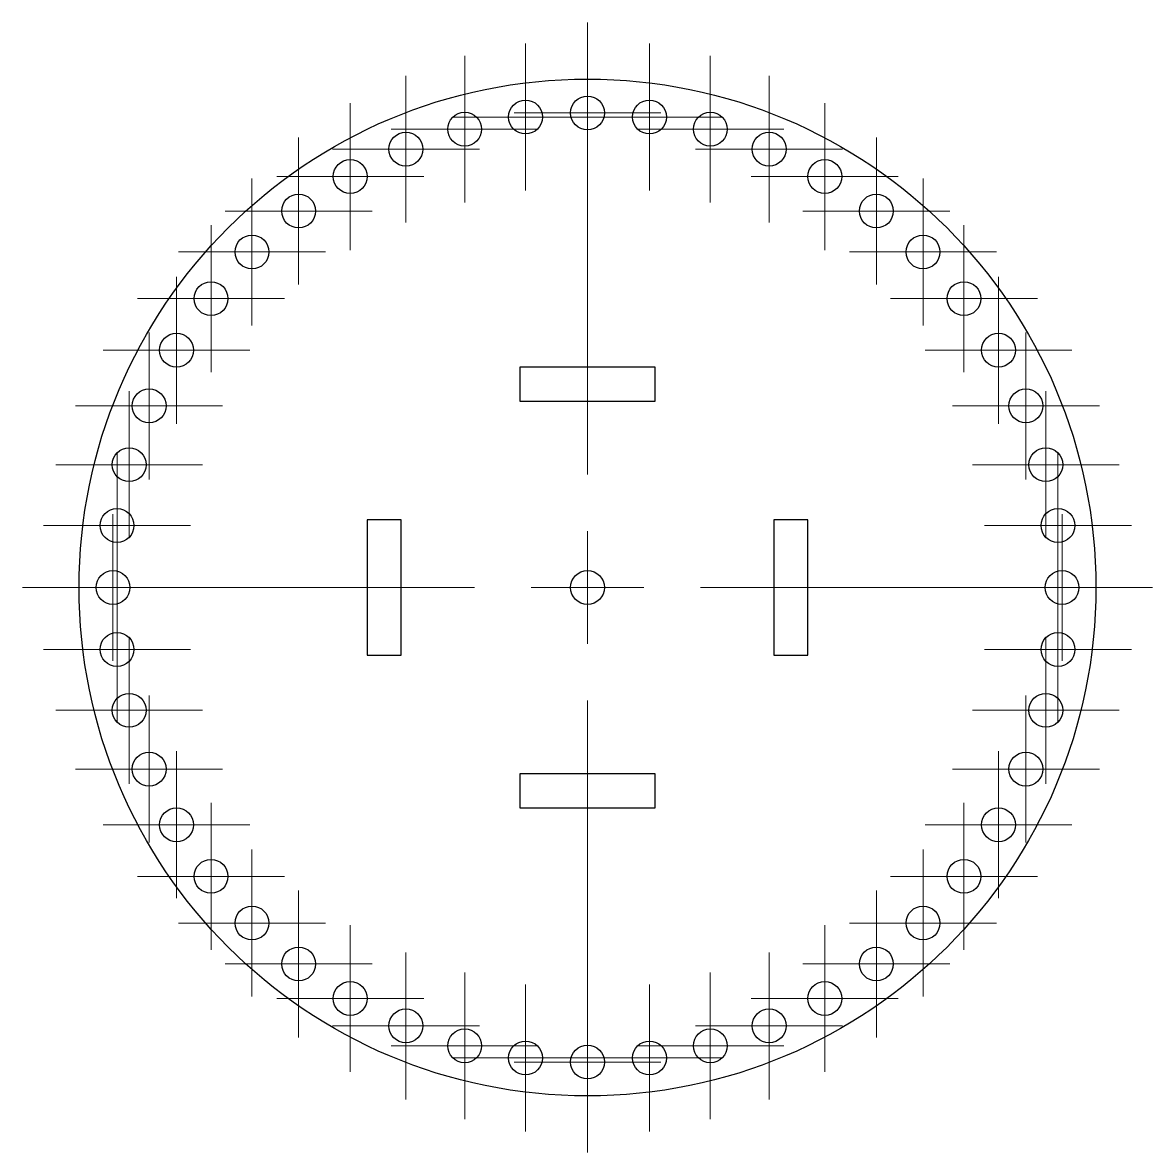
# Model space of a CAD drawing. Header units: millimetres. Extents: x 0 to 415, y 0 to 292.
# Drawn here: x 105.7 to 155.7, y 145.6 to 195.6 of the extents above; entities that cross this region are included whole.
import ezdxf

# ---------------------------------------------------------------- set-up
doc = ezdxf.new("R2010")
doc.units = ezdxf.units.MM

# ---------------------------------------------------------------- blocks, each defined once
blk = doc.blocks.new('SW_CENTERMARKSYMBOL_17')
at = {"color": 0, "linetype": 'Continuous', "lineweight": 18}
for p, q in [((0, 5), (0, 25)), ((0, 0), (0, 2.5)), ((-5, 0), (-25, 0)), ((0, 0), (-2.5, 0)), ((0, 0), (0, -2.5)), ((0, 0), (2.5, 0)), ((5, 0), (25, 0)), ((0, -5), (0, -25))]:
    blk.add_line(p, q, dxfattribs=at)
blk = doc.blocks.new('SW_CENTERMARKSYMBOL_18')
at = {"color": 0, "linetype": 'Continuous', "lineweight": 18}
for p, q in [((0, 2.5), (0, 3.25)), ((0, 0), (0, 2.5)), ((-2.5, 0), (-3.25, 0)), ((0, 0), (-2.5, 0)), ((0, 0), (0, -2.5)), ((0, 0), (2.5, 0)), ((2.5, 0), (3.25, 0)), ((0, -2.5), (0, -3.25))]:
    blk.add_line(p, q, dxfattribs=at)
blk = doc.blocks.new('SW_CENTERMARKSYMBOL_19')
at = {"color": 0, "linetype": 'Continuous', "lineweight": 18}
for p, q in [((0, 2.5), (0, 3.25)), ((0, 0), (0, 2.5)), ((-2.5, 0), (-3.25, 0)), ((0, 0), (-2.5, 0)), ((0, 0), (0, -2.5)), ((0, 0), (2.5, 0)), ((2.5, 0), (3.25, 0)), ((0, -2.5), (0, -3.25))]:
    blk.add_line(p, q, dxfattribs=at)
blk = doc.blocks.new('SW_CENTERMARKSYMBOL_20')
at = {"color": 0, "linetype": 'Continuous', "lineweight": 18}
for p, q in [((0, 2.5), (0, 3.25)), ((0, 0), (0, 2.5)), ((-2.5, 0), (-3.25, 0)), ((0, 0), (-2.5, 0)), ((0, 0), (0, -2.5)), ((0, 0), (2.5, 0)), ((2.5, 0), (3.25, 0)), ((0, -2.5), (0, -3.25))]:
    blk.add_line(p, q, dxfattribs=at)
blk = doc.blocks.new('SW_CENTERMARKSYMBOL_21')
at = {"color": 0, "linetype": 'Continuous', "lineweight": 18}
for p, q in [((0, 2.5), (0, 3.25)), ((0, 0), (0, 2.5)), ((-2.5, 0), (-3.25, 0)), ((0, 0), (-2.5, 0)), ((0, 0), (0, -2.5)), ((0, 0), (2.5, 0)), ((2.5, 0), (3.25, 0)), ((0, -2.5), (0, -3.25))]:
    blk.add_line(p, q, dxfattribs=at)
blk = doc.blocks.new('SW_CENTERMARKSYMBOL_22')
at = {"color": 0, "linetype": 'Continuous', "lineweight": 18}
for p, q in [((0, 2.5), (0, 3.25)), ((0, 0), (0, 2.5)), ((-2.5, 0), (-3.25, 0)), ((0, 0), (-2.5, 0)), ((0, 0), (0, -2.5)), ((0, 0), (2.5, 0)), ((2.5, 0), (3.25, 0)), ((0, -2.5), (0, -3.25))]:
    blk.add_line(p, q, dxfattribs=at)
blk = doc.blocks.new('SW_CENTERMARKSYMBOL_23')
at = {"color": 0, "linetype": 'Continuous', "lineweight": 18}
for p, q in [((0, 2.5), (0, 3.25)), ((0, 0), (0, 2.5)), ((-2.5, 0), (-3.25, 0)), ((0, 0), (-2.5, 0)), ((0, 0), (0, -2.5)), ((0, 0), (2.5, 0)), ((2.5, 0), (3.25, 0)), ((0, -2.5), (0, -3.25))]:
    blk.add_line(p, q, dxfattribs=at)
blk = doc.blocks.new('SW_CENTERMARKSYMBOL_24')
at = {"color": 0, "linetype": 'Continuous', "lineweight": 18}
for p, q in [((0, 2.5), (0, 3.25)), ((0, 0), (0, 2.5)), ((-2.5, 0), (-3.25, 0)), ((0, 0), (-2.5, 0)), ((0, 0), (0, -2.5)), ((0, 0), (2.5, 0)), ((2.5, 0), (3.25, 0)), ((0, -2.5), (0, -3.25))]:
    blk.add_line(p, q, dxfattribs=at)
blk = doc.blocks.new('SW_CENTERMARKSYMBOL_25')
at = {"color": 0, "linetype": 'Continuous', "lineweight": 18}
for p, q in [((0, 2.5), (0, 3.25)), ((0, 0), (0, 2.5)), ((-2.5, 0), (-3.25, 0)), ((0, 0), (-2.5, 0)), ((0, 0), (0, -2.5)), ((0, 0), (2.5, 0)), ((2.5, 0), (3.25, 0)), ((0, -2.5), (0, -3.25))]:
    blk.add_line(p, q, dxfattribs=at)
blk = doc.blocks.new('SW_CENTERMARKSYMBOL_26')
at = {"color": 0, "linetype": 'Continuous', "lineweight": 18}
for p, q in [((0, 2.5), (0, 3.25)), ((0, 0), (0, 2.5)), ((-2.5, 0), (-3.25, 0)), ((0, 0), (-2.5, 0)), ((0, 0), (0, -2.5)), ((0, 0), (2.5, 0)), ((2.5, 0), (3.25, 0)), ((0, -2.5), (0, -3.25))]:
    blk.add_line(p, q, dxfattribs=at)
blk = doc.blocks.new('SW_CENTERMARKSYMBOL_27')
at = {"color": 0, "linetype": 'Continuous', "lineweight": 18}
for p, q in [((0, 2.5), (0, 3.25)), ((0, 0), (0, 2.5)), ((-2.5, 0), (-3.25, 0)), ((0, 0), (-2.5, 0)), ((0, 0), (0, -2.5)), ((0, 0), (2.5, 0)), ((2.5, 0), (3.25, 0)), ((0, -2.5), (0, -3.25))]:
    blk.add_line(p, q, dxfattribs=at)
blk = doc.blocks.new('SW_CENTERMARKSYMBOL_28')
at = {"color": 0, "linetype": 'Continuous', "lineweight": 18}
for p, q in [((0, 2.5), (0, 3.25)), ((0, 0), (0, 2.5)), ((-2.5, 0), (-3.25, 0)), ((0, 0), (-2.5, 0)), ((0, 0), (0, -2.5)), ((0, 0), (2.5, 0)), ((2.5, 0), (3.25, 0)), ((0, -2.5), (0, -3.25))]:
    blk.add_line(p, q, dxfattribs=at)
blk = doc.blocks.new('SW_CENTERMARKSYMBOL_29')
at = {"color": 0, "linetype": 'Continuous', "lineweight": 18}
for p, q in [((0, 2.5), (0, 3.25)), ((0, 0), (0, 2.5)), ((-2.5, 0), (-3.25, 0)), ((0, 0), (-2.5, 0)), ((0, 0), (0, -2.5)), ((0, 0), (2.5, 0)), ((2.5, 0), (3.25, 0)), ((0, -2.5), (0, -3.25))]:
    blk.add_line(p, q, dxfattribs=at)
blk = doc.blocks.new('SW_CENTERMARKSYMBOL_30')
at = {"color": 0, "linetype": 'Continuous', "lineweight": 18}
for p, q in [((0, 2.5), (0, 3.25)), ((0, 0), (0, 2.5)), ((-2.5, 0), (-3.25, 0)), ((0, 0), (-2.5, 0)), ((0, 0), (0, -2.5)), ((0, 0), (2.5, 0)), ((2.5, 0), (3.25, 0)), ((0, -2.5), (0, -3.25))]:
    blk.add_line(p, q, dxfattribs=at)
blk = doc.blocks.new('SW_CENTERMARKSYMBOL_31')
at = {"color": 0, "linetype": 'Continuous', "lineweight": 18}
for p, q in [((0, 2.5), (0, 3.25)), ((0, 0), (0, 2.5)), ((-2.5, 0), (-3.25, 0)), ((0, 0), (-2.5, 0)), ((0, 0), (0, -2.5)), ((0, 0), (2.5, 0)), ((2.5, 0), (3.25, 0)), ((0, -2.5), (0, -3.25))]:
    blk.add_line(p, q, dxfattribs=at)
blk = doc.blocks.new('SW_CENTERMARKSYMBOL_32')
at = {"color": 0, "linetype": 'Continuous', "lineweight": 18}
for p, q in [((0, 2.5), (0, 3.25)), ((0, 0), (0, 2.5)), ((-2.5, 0), (-3.25, 0)), ((0, 0), (-2.5, 0)), ((0, 0), (0, -2.5)), ((0, 0), (2.5, 0)), ((2.5, 0), (3.25, 0)), ((0, -2.5), (0, -3.25))]:
    blk.add_line(p, q, dxfattribs=at)
blk = doc.blocks.new('SW_CENTERMARKSYMBOL_33')
at = {"color": 0, "linetype": 'Continuous', "lineweight": 18}
for p, q in [((0, 2.5), (0, 3.25)), ((0, 0), (0, 2.5)), ((-2.5, 0), (-3.25, 0)), ((0, 0), (-2.5, 0)), ((0, 0), (0, -2.5)), ((0, 0), (2.5, 0)), ((2.5, 0), (3.25, 0)), ((0, -2.5), (0, -3.25))]:
    blk.add_line(p, q, dxfattribs=at)
blk = doc.blocks.new('SW_CENTERMARKSYMBOL_34')
at = {"color": 0, "linetype": 'Continuous', "lineweight": 18}
for p, q in [((0, 2.5), (0, 3.25)), ((0, 0), (0, 2.5)), ((-2.5, 0), (-3.25, 0)), ((0, 0), (-2.5, 0)), ((0, 0), (0, -2.5)), ((0, 0), (2.5, 0)), ((2.5, 0), (3.25, 0)), ((0, -2.5), (0, -3.25))]:
    blk.add_line(p, q, dxfattribs=at)
blk = doc.blocks.new('SW_CENTERMARKSYMBOL_35')
at = {"color": 0, "linetype": 'Continuous', "lineweight": 18}
for p, q in [((0, 2.5), (0, 3.25)), ((0, 0), (0, 2.5)), ((-2.5, 0), (-3.25, 0)), ((0, 0), (-2.5, 0)), ((0, 0), (0, -2.5)), ((0, 0), (2.5, 0)), ((2.5, 0), (3.25, 0)), ((0, -2.5), (0, -3.25))]:
    blk.add_line(p, q, dxfattribs=at)
blk = doc.blocks.new('SW_CENTERMARKSYMBOL_36')
at = {"color": 0, "linetype": 'Continuous', "lineweight": 18}
for p, q in [((0, 2.5), (0, 3.25)), ((0, 0), (0, 2.5)), ((-2.5, 0), (-3.25, 0)), ((0, 0), (-2.5, 0)), ((0, 0), (0, -2.5)), ((0, 0), (2.5, 0)), ((2.5, 0), (3.25, 0)), ((0, -2.5), (0, -3.25))]:
    blk.add_line(p, q, dxfattribs=at)
blk = doc.blocks.new('SW_CENTERMARKSYMBOL_37')
at = {"color": 0, "linetype": 'Continuous', "lineweight": 18}
for p, q in [((0, 2.5), (0, 3.25)), ((0, 0), (0, 2.5)), ((-2.5, 0), (-3.25, 0)), ((0, 0), (-2.5, 0)), ((0, 0), (0, -2.5)), ((0, 0), (2.5, 0)), ((2.5, 0), (3.25, 0)), ((0, -2.5), (0, -3.25))]:
    blk.add_line(p, q, dxfattribs=at)
blk = doc.blocks.new('SW_CENTERMARKSYMBOL_38')
at = {"color": 0, "linetype": 'Continuous', "lineweight": 18}
for p, q in [((0, 2.5), (0, 3.25)), ((0, 0), (0, 2.5)), ((-2.5, 0), (-3.25, 0)), ((0, 0), (-2.5, 0)), ((0, 0), (0, -2.5)), ((0, 0), (2.5, 0)), ((2.5, 0), (3.25, 0)), ((0, -2.5), (0, -3.25))]:
    blk.add_line(p, q, dxfattribs=at)
blk = doc.blocks.new('SW_CENTERMARKSYMBOL_39')
at = {"color": 0, "linetype": 'Continuous', "lineweight": 18}
for p, q in [((0, 2.5), (0, 3.25)), ((0, 0), (0, 2.5)), ((-2.5, 0), (-3.25, 0)), ((0, 0), (-2.5, 0)), ((0, 0), (0, -2.5)), ((0, 0), (2.5, 0)), ((2.5, 0), (3.25, 0)), ((0, -2.5), (0, -3.25))]:
    blk.add_line(p, q, dxfattribs=at)
blk = doc.blocks.new('SW_CENTERMARKSYMBOL_40')
at = {"color": 0, "linetype": 'Continuous', "lineweight": 18}
for p, q in [((0, 2.5), (0, 3.25)), ((0, 0), (0, 2.5)), ((-2.5, 0), (-3.25, 0)), ((0, 0), (-2.5, 0)), ((0, 0), (0, -2.5)), ((0, 0), (2.5, 0)), ((2.5, 0), (3.25, 0)), ((0, -2.5), (0, -3.25))]:
    blk.add_line(p, q, dxfattribs=at)
blk = doc.blocks.new('SW_CENTERMARKSYMBOL_41')
at = {"color": 0, "linetype": 'Continuous', "lineweight": 18}
for p, q in [((0, 2.5), (0, 3.25)), ((0, 0), (0, 2.5)), ((-2.5, 0), (-3.25, 0)), ((0, 0), (-2.5, 0)), ((0, 0), (0, -2.5)), ((0, 0), (2.5, 0)), ((2.5, 0), (3.25, 0)), ((0, -2.5), (0, -3.25))]:
    blk.add_line(p, q, dxfattribs=at)
blk = doc.blocks.new('SW_CENTERMARKSYMBOL_42')
at = {"color": 0, "linetype": 'Continuous', "lineweight": 18}
for p, q in [((0, 2.5), (0, 3.25)), ((0, 0), (0, 2.5)), ((-2.5, 0), (-3.25, 0)), ((0, 0), (-2.5, 0)), ((0, 0), (0, -2.5)), ((0, 0), (2.5, 0)), ((2.5, 0), (3.25, 0)), ((0, -2.5), (0, -3.25))]:
    blk.add_line(p, q, dxfattribs=at)
blk = doc.blocks.new('SW_CENTERMARKSYMBOL_43')
at = {"color": 0, "linetype": 'Continuous', "lineweight": 18}
for p, q in [((0, 2.5), (0, 3.25)), ((0, 0), (0, 2.5)), ((-2.5, 0), (-3.25, 0)), ((0, 0), (-2.5, 0)), ((0, 0), (0, -2.5)), ((0, 0), (2.5, 0)), ((2.5, 0), (3.25, 0)), ((0, -2.5), (0, -3.25))]:
    blk.add_line(p, q, dxfattribs=at)
blk = doc.blocks.new('SW_CENTERMARKSYMBOL_44')
at = {"color": 0, "linetype": 'Continuous', "lineweight": 18}
for p, q in [((0, 2.5), (0, 3.25)), ((0, 0), (0, 2.5)), ((-2.5, 0), (-3.25, 0)), ((0, 0), (-2.5, 0)), ((0, 0), (0, -2.5)), ((0, 0), (2.5, 0)), ((2.5, 0), (3.25, 0)), ((0, -2.5), (0, -3.25))]:
    blk.add_line(p, q, dxfattribs=at)
blk = doc.blocks.new('SW_CENTERMARKSYMBOL_45')
at = {"color": 0, "linetype": 'Continuous', "lineweight": 18}
for p, q in [((0, 2.5), (0, 3.25)), ((0, 0), (0, 2.5)), ((-2.5, 0), (-3.25, 0)), ((0, 0), (-2.5, 0)), ((0, 0), (0, -2.5)), ((0, 0), (2.5, 0)), ((2.5, 0), (3.25, 0)), ((0, -2.5), (0, -3.25))]:
    blk.add_line(p, q, dxfattribs=at)
blk = doc.blocks.new('SW_CENTERMARKSYMBOL_46')
at = {"color": 0, "linetype": 'Continuous', "lineweight": 18}
for p, q in [((0, 2.5), (0, 3.25)), ((0, 0), (0, 2.5)), ((-2.5, 0), (-3.25, 0)), ((0, 0), (-2.5, 0)), ((0, 0), (0, -2.5)), ((0, 0), (2.5, 0)), ((2.5, 0), (3.25, 0)), ((0, -2.5), (0, -3.25))]:
    blk.add_line(p, q, dxfattribs=at)
blk = doc.blocks.new('SW_CENTERMARKSYMBOL_47')
at = {"color": 0, "linetype": 'Continuous', "lineweight": 18}
for p, q in [((0, 2.5), (0, 3.25)), ((0, 0), (0, 2.5)), ((-2.5, 0), (-3.25, 0)), ((0, 0), (-2.5, 0)), ((0, 0), (0, -2.5)), ((0, 0), (2.5, 0)), ((2.5, 0), (3.25, 0)), ((0, -2.5), (0, -3.25))]:
    blk.add_line(p, q, dxfattribs=at)
blk = doc.blocks.new('SW_CENTERMARKSYMBOL_48')
at = {"color": 0, "linetype": 'Continuous', "lineweight": 18}
for p, q in [((0, 2.5), (0, 3.25)), ((0, 0), (0, 2.5)), ((-2.5, 0), (-3.25, 0)), ((0, 0), (-2.5, 0)), ((0, 0), (0, -2.5)), ((0, 0), (2.5, 0)), ((2.5, 0), (3.25, 0)), ((0, -2.5), (0, -3.25))]:
    blk.add_line(p, q, dxfattribs=at)
blk = doc.blocks.new('SW_CENTERMARKSYMBOL_49')
at = {"color": 0, "linetype": 'Continuous', "lineweight": 18}
for p, q in [((0, 2.5), (0, 3.25)), ((0, 0), (0, 2.5)), ((-2.5, 0), (-3.25, 0)), ((0, 0), (-2.5, 0)), ((0, 0), (0, -2.5)), ((0, 0), (2.5, 0)), ((2.5, 0), (3.25, 0)), ((0, -2.5), (0, -3.25))]:
    blk.add_line(p, q, dxfattribs=at)
blk = doc.blocks.new('SW_CENTERMARKSYMBOL_50')
at = {"color": 0, "linetype": 'Continuous', "lineweight": 18}
for p, q in [((0, 2.5), (0, 3.25)), ((0, 0), (0, 2.5)), ((-2.5, 0), (-3.25, 0)), ((0, 0), (-2.5, 0)), ((0, 0), (0, -2.5)), ((0, 0), (2.5, 0)), ((2.5, 0), (3.25, 0)), ((0, -2.5), (0, -3.25))]:
    blk.add_line(p, q, dxfattribs=at)
blk = doc.blocks.new('SW_CENTERMARKSYMBOL_51')
at = {"color": 0, "linetype": 'Continuous', "lineweight": 18}
for p, q in [((0, 2.5), (0, 3.25)), ((0, 0), (0, 2.5)), ((-2.5, 0), (-3.25, 0)), ((0, 0), (-2.5, 0)), ((0, 0), (0, -2.5)), ((0, 0), (2.5, 0)), ((2.5, 0), (3.25, 0)), ((0, -2.5), (0, -3.25))]:
    blk.add_line(p, q, dxfattribs=at)
blk = doc.blocks.new('SW_CENTERMARKSYMBOL_52')
at = {"color": 0, "linetype": 'Continuous', "lineweight": 18}
for p, q in [((0, 2.5), (0, 3.25)), ((0, 0), (0, 2.5)), ((-2.5, 0), (-3.25, 0)), ((0, 0), (-2.5, 0)), ((0, 0), (0, -2.5)), ((0, 0), (2.5, 0)), ((2.5, 0), (3.25, 0)), ((0, -2.5), (0, -3.25))]:
    blk.add_line(p, q, dxfattribs=at)
blk = doc.blocks.new('SW_CENTERMARKSYMBOL_53')
at = {"color": 0, "linetype": 'Continuous', "lineweight": 18}
for p, q in [((0, 2.5), (0, 3.25)), ((0, 0), (0, 2.5)), ((-2.5, 0), (-3.25, 0)), ((0, 0), (-2.5, 0)), ((0, 0), (0, -2.5)), ((0, 0), (2.5, 0)), ((2.5, 0), (3.25, 0)), ((0, -2.5), (0, -3.25))]:
    blk.add_line(p, q, dxfattribs=at)
blk = doc.blocks.new('SW_CENTERMARKSYMBOL_54')
at = {"color": 0, "linetype": 'Continuous', "lineweight": 18}
for p, q in [((0, 2.5), (0, 3.25)), ((0, 0), (0, 2.5)), ((-2.5, 0), (-3.25, 0)), ((0, 0), (-2.5, 0)), ((0, 0), (0, -2.5)), ((0, 0), (2.5, 0)), ((2.5, 0), (3.25, 0)), ((0, -2.5), (0, -3.25))]:
    blk.add_line(p, q, dxfattribs=at)
blk = doc.blocks.new('SW_CENTERMARKSYMBOL_55')
at = {"color": 0, "linetype": 'Continuous', "lineweight": 18}
for p, q in [((0, 2.5), (0, 3.25)), ((0, 0), (0, 2.5)), ((-2.5, 0), (-3.25, 0)), ((0, 0), (-2.5, 0)), ((0, 0), (0, -2.5)), ((0, 0), (2.5, 0)), ((2.5, 0), (3.25, 0)), ((0, -2.5), (0, -3.25))]:
    blk.add_line(p, q, dxfattribs=at)
blk = doc.blocks.new('SW_CENTERMARKSYMBOL_56')
at = {"color": 0, "linetype": 'Continuous', "lineweight": 18}
for p, q in [((0, 2.5), (0, 3.25)), ((0, 0), (0, 2.5)), ((-2.5, 0), (-3.25, 0)), ((0, 0), (-2.5, 0)), ((0, 0), (0, -2.5)), ((0, 0), (2.5, 0)), ((2.5, 0), (3.25, 0)), ((0, -2.5), (0, -3.25))]:
    blk.add_line(p, q, dxfattribs=at)
blk = doc.blocks.new('SW_CENTERMARKSYMBOL_57')
at = {"color": 0, "linetype": 'Continuous', "lineweight": 18}
for p, q in [((0, 2.5), (0, 3.25)), ((0, 0), (0, 2.5)), ((-2.5, 0), (-3.25, 0)), ((0, 0), (-2.5, 0)), ((0, 0), (0, -2.5)), ((0, 0), (2.5, 0)), ((2.5, 0), (3.25, 0)), ((0, -2.5), (0, -3.25))]:
    blk.add_line(p, q, dxfattribs=at)
blk = doc.blocks.new('SW_CENTERMARKSYMBOL_58')
at = {"color": 0, "linetype": 'Continuous', "lineweight": 18}
for p, q in [((0, 2.5), (0, 3.25)), ((0, 0), (0, 2.5)), ((-2.5, 0), (-3.25, 0)), ((0, 0), (-2.5, 0)), ((0, 0), (0, -2.5)), ((0, 0), (2.5, 0)), ((2.5, 0), (3.25, 0)), ((0, -2.5), (0, -3.25))]:
    blk.add_line(p, q, dxfattribs=at)
blk = doc.blocks.new('SW_CENTERMARKSYMBOL_59')
at = {"color": 0, "linetype": 'Continuous', "lineweight": 18}
for p, q in [((0, 2.5), (0, 3.25)), ((0, 0), (0, 2.5)), ((-2.5, 0), (-3.25, 0)), ((0, 0), (-2.5, 0)), ((0, 0), (0, -2.5)), ((0, 0), (2.5, 0)), ((2.5, 0), (3.25, 0)), ((0, -2.5), (0, -3.25))]:
    blk.add_line(p, q, dxfattribs=at)
blk = doc.blocks.new('SW_CENTERMARKSYMBOL_60')
at = {"color": 0, "linetype": 'Continuous', "lineweight": 18}
for p, q in [((0, 2.5), (0, 3.25)), ((0, 0), (0, 2.5)), ((-2.5, 0), (-3.25, 0)), ((0, 0), (-2.5, 0)), ((0, 0), (0, -2.5)), ((0, 0), (2.5, 0)), ((2.5, 0), (3.25, 0)), ((0, -2.5), (0, -3.25))]:
    blk.add_line(p, q, dxfattribs=at)
blk = doc.blocks.new('SW_CENTERMARKSYMBOL_61')
at = {"color": 0, "linetype": 'Continuous', "lineweight": 18}
for p, q in [((0, 2.5), (0, 3.25)), ((0, 0), (0, 2.5)), ((-2.5, 0), (-3.25, 0)), ((0, 0), (-2.5, 0)), ((0, 0), (0, -2.5)), ((0, 0), (2.5, 0)), ((2.5, 0), (3.25, 0)), ((0, -2.5), (0, -3.25))]:
    blk.add_line(p, q, dxfattribs=at)
blk = doc.blocks.new('SW_CENTERMARKSYMBOL_62')
at = {"color": 0, "linetype": 'Continuous', "lineweight": 18}
for p, q in [((0, 2.5), (0, 3.25)), ((0, 0), (0, 2.5)), ((-2.5, 0), (-3.25, 0)), ((0, 0), (-2.5, 0)), ((0, 0), (0, -2.5)), ((0, 0), (2.5, 0)), ((2.5, 0), (3.25, 0)), ((0, -2.5), (0, -3.25))]:
    blk.add_line(p, q, dxfattribs=at)
blk = doc.blocks.new('SW_CENTERMARKSYMBOL_63')
at = {"color": 0, "linetype": 'Continuous', "lineweight": 18}
for p, q in [((0, 2.5), (0, 3.25)), ((0, 0), (0, 2.5)), ((-2.5, 0), (-3.25, 0)), ((0, 0), (-2.5, 0)), ((0, 0), (0, -2.5)), ((0, 0), (2.5, 0)), ((2.5, 0), (3.25, 0)), ((0, -2.5), (0, -3.25))]:
    blk.add_line(p, q, dxfattribs=at)
blk = doc.blocks.new('SW_CENTERMARKSYMBOL_64')
at = {"color": 0, "linetype": 'Continuous', "lineweight": 18}
for p, q in [((0, 2.5), (0, 3.25)), ((0, 0), (0, 2.5)), ((-2.5, 0), (-3.25, 0)), ((0, 0), (-2.5, 0)), ((0, 0), (0, -2.5)), ((0, 0), (2.5, 0)), ((2.5, 0), (3.25, 0)), ((0, -2.5), (0, -3.25))]:
    blk.add_line(p, q, dxfattribs=at)
blk = doc.blocks.new('SW_CENTERMARKSYMBOL_65')
at = {"color": 0, "linetype": 'Continuous', "lineweight": 18}
for p, q in [((0, 2.5), (0, 3.25)), ((0, 0), (0, 2.5)), ((-2.5, 0), (-3.25, 0)), ((0, 0), (-2.5, 0)), ((0, 0), (0, -2.5)), ((0, 0), (2.5, 0)), ((2.5, 0), (3.25, 0)), ((0, -2.5), (0, -3.25))]:
    blk.add_line(p, q, dxfattribs=at)

msp = doc.modelspace()

# ---------------------------------------------------------------- linework, layer by layer
at = {"color": 7, "linetype": 'Continuous', "lineweight": 25}
for p, q in [((127.702, 180.314), (127.702, 178.814)), ((133.702, 180.314), (127.702, 180.314)), ((133.702, 178.814), (133.702, 180.314)), ((127.702, 178.814), (133.702, 178.814)), ((122.452, 173.564), (120.952, 173.564)), ((120.952, 173.564), (120.952, 167.564)), ((122.452, 167.564), (122.452, 173.564)), ((138.952, 173.564), (138.952, 167.564)), ((140.452, 173.564), (138.952, 173.564)), ((140.452, 167.564), (140.452, 173.564)), ((120.952, 167.564), (122.452, 167.564)), ((138.952, 167.564), (140.452, 167.564)), ((133.702, 162.314), (127.702, 162.314)), ((127.702, 162.314), (127.702, 160.814)), ((133.702, 160.814), (133.702, 162.314)), ((127.702, 160.814), (133.702, 160.814))]:
    msp.add_line(p, q, dxfattribs=at)
for centre, radius in [((130.702, 170.564), 22.5), ((127.961, 191.384), 0.75), ((130.702, 191.564), 0.75), ((133.443, 191.384), 0.75), ((125.266, 190.848), 0.75), ((136.137, 190.848), 0.75), ((122.665, 189.965), 0.75), ((138.738, 189.965), 0.75), ((120.202, 188.75), 0.75), ((141.202, 188.75), 0.75), ((117.918, 187.224), 0.75), ((143.486, 187.224), 0.75), ((115.852, 185.413), 0.75), ((145.551, 185.413), 0.75), ((114.041, 183.348), 0.75), ((147.362, 183.348), 0.75), ((112.515, 181.064), 0.75), ((148.888, 181.064), 0.75), ((111.3, 178.6), 0.75), ((150.103, 178.6), 0.75), ((110.417, 175.999), 0.75), ((150.986, 175.999), 0.75), ((109.881, 173.305), 0.75), ((151.522, 173.305), 0.75), ((109.702, 170.564), 0.75), ((130.702, 170.564), 0.75), ((151.702, 170.564), 0.75), ((109.881, 167.823), 0.75), ((151.522, 167.823), 0.75), ((110.417, 165.129), 0.75), ((150.986, 165.129), 0.75), ((111.3, 162.528), 0.75), ((150.103, 162.528), 0.75), ((112.515, 160.064), 0.75), ((148.888, 160.064), 0.75), ((114.041, 157.78), 0.75), ((147.362, 157.78), 0.75), ((115.852, 155.715), 0.75), ((145.551, 155.715), 0.75), ((117.918, 153.904), 0.75), ((143.486, 153.904), 0.75), ((120.202, 152.377), 0.75), ((141.202, 152.377), 0.75), ((122.665, 151.162), 0.75), ((138.738, 151.162), 0.75), ((125.266, 150.28), 0.75), ((136.137, 150.28), 0.75), ((127.961, 149.744), 0.75), ((130.702, 149.564), 0.75), ((133.443, 149.744), 0.75)]:
    msp.add_circle(centre, radius, dxfattribs=at)

# ---------------------------------------------------------------- block references
at = {"color": 7, "linetype": 'Continuous', "lineweight": 0}
for name, p in [('SW_CENTERMARKSYMBOL_17', (130.702, 170.564)), ('SW_CENTERMARKSYMBOL_19', (127.961, 191.384)), ('SW_CENTERMARKSYMBOL_18', (130.702, 191.564)), ('SW_CENTERMARKSYMBOL_34', (133.443, 191.384)), ('SW_CENTERMARKSYMBOL_20', (125.266, 190.848)), ('SW_CENTERMARKSYMBOL_35', (136.137, 190.848)), ('SW_CENTERMARKSYMBOL_21', (122.665, 189.965)), ('SW_CENTERMARKSYMBOL_36', (138.738, 189.965)), ('SW_CENTERMARKSYMBOL_22', (120.202, 188.75)), ('SW_CENTERMARKSYMBOL_37', (141.202, 188.75)), ('SW_CENTERMARKSYMBOL_23', (117.918, 187.224)), ('SW_CENTERMARKSYMBOL_38', (143.486, 187.224)), ('SW_CENTERMARKSYMBOL_24', (115.852, 185.413)), ('SW_CENTERMARKSYMBOL_39', (145.551, 185.413)), ('SW_CENTERMARKSYMBOL_25', (114.041, 183.348)), ('SW_CENTERMARKSYMBOL_40', (147.362, 183.348)), ('SW_CENTERMARKSYMBOL_26', (112.515, 181.064)), ('SW_CENTERMARKSYMBOL_41', (148.888, 181.064)), ('SW_CENTERMARKSYMBOL_27', (111.3, 178.6)), ('SW_CENTERMARKSYMBOL_42', (150.103, 178.6)), ('SW_CENTERMARKSYMBOL_28', (110.417, 175.999)), ('SW_CENTERMARKSYMBOL_43', (150.986, 175.999)), ('SW_CENTERMARKSYMBOL_29', (109.881, 173.305)), ('SW_CENTERMARKSYMBOL_44', (151.522, 173.305)), ('SW_CENTERMARKSYMBOL_30', (109.702, 170.564)), ('SW_CENTERMARKSYMBOL_45', (151.702, 170.564)), ('SW_CENTERMARKSYMBOL_31', (109.881, 167.823)), ('SW_CENTERMARKSYMBOL_46', (151.522, 167.823)), ('SW_CENTERMARKSYMBOL_32', (110.417, 165.129)), ('SW_CENTERMARKSYMBOL_47', (150.986, 165.129)), ('SW_CENTERMARKSYMBOL_33', (111.3, 162.528)), ('SW_CENTERMARKSYMBOL_48', (150.103, 162.528)), ('SW_CENTERMARKSYMBOL_65', (112.515, 160.064)), ('SW_CENTERMARKSYMBOL_49', (148.888, 160.064)), ('SW_CENTERMARKSYMBOL_64', (114.041, 157.78)), ('SW_CENTERMARKSYMBOL_50', (147.362, 157.78)), ('SW_CENTERMARKSYMBOL_63', (115.852, 155.715)), ('SW_CENTERMARKSYMBOL_51', (145.551, 155.715)), ('SW_CENTERMARKSYMBOL_62', (117.918, 153.904)), ('SW_CENTERMARKSYMBOL_52', (143.486, 153.904)), ('SW_CENTERMARKSYMBOL_61', (120.202, 152.377)), ('SW_CENTERMARKSYMBOL_53', (141.202, 152.377)), ('SW_CENTERMARKSYMBOL_60', (122.665, 151.162)), ('SW_CENTERMARKSYMBOL_54', (138.738, 151.162)), ('SW_CENTERMARKSYMBOL_59', (125.266, 150.28)), ('SW_CENTERMARKSYMBOL_55', (136.137, 150.28)), ('SW_CENTERMARKSYMBOL_58', (127.961, 149.744)), ('SW_CENTERMARKSYMBOL_57', (130.702, 149.564)), ('SW_CENTERMARKSYMBOL_56', (133.443, 149.744))]:
    msp.add_blockref(name, p, dxfattribs=at)

doc.saveas('drawing.dxf')
